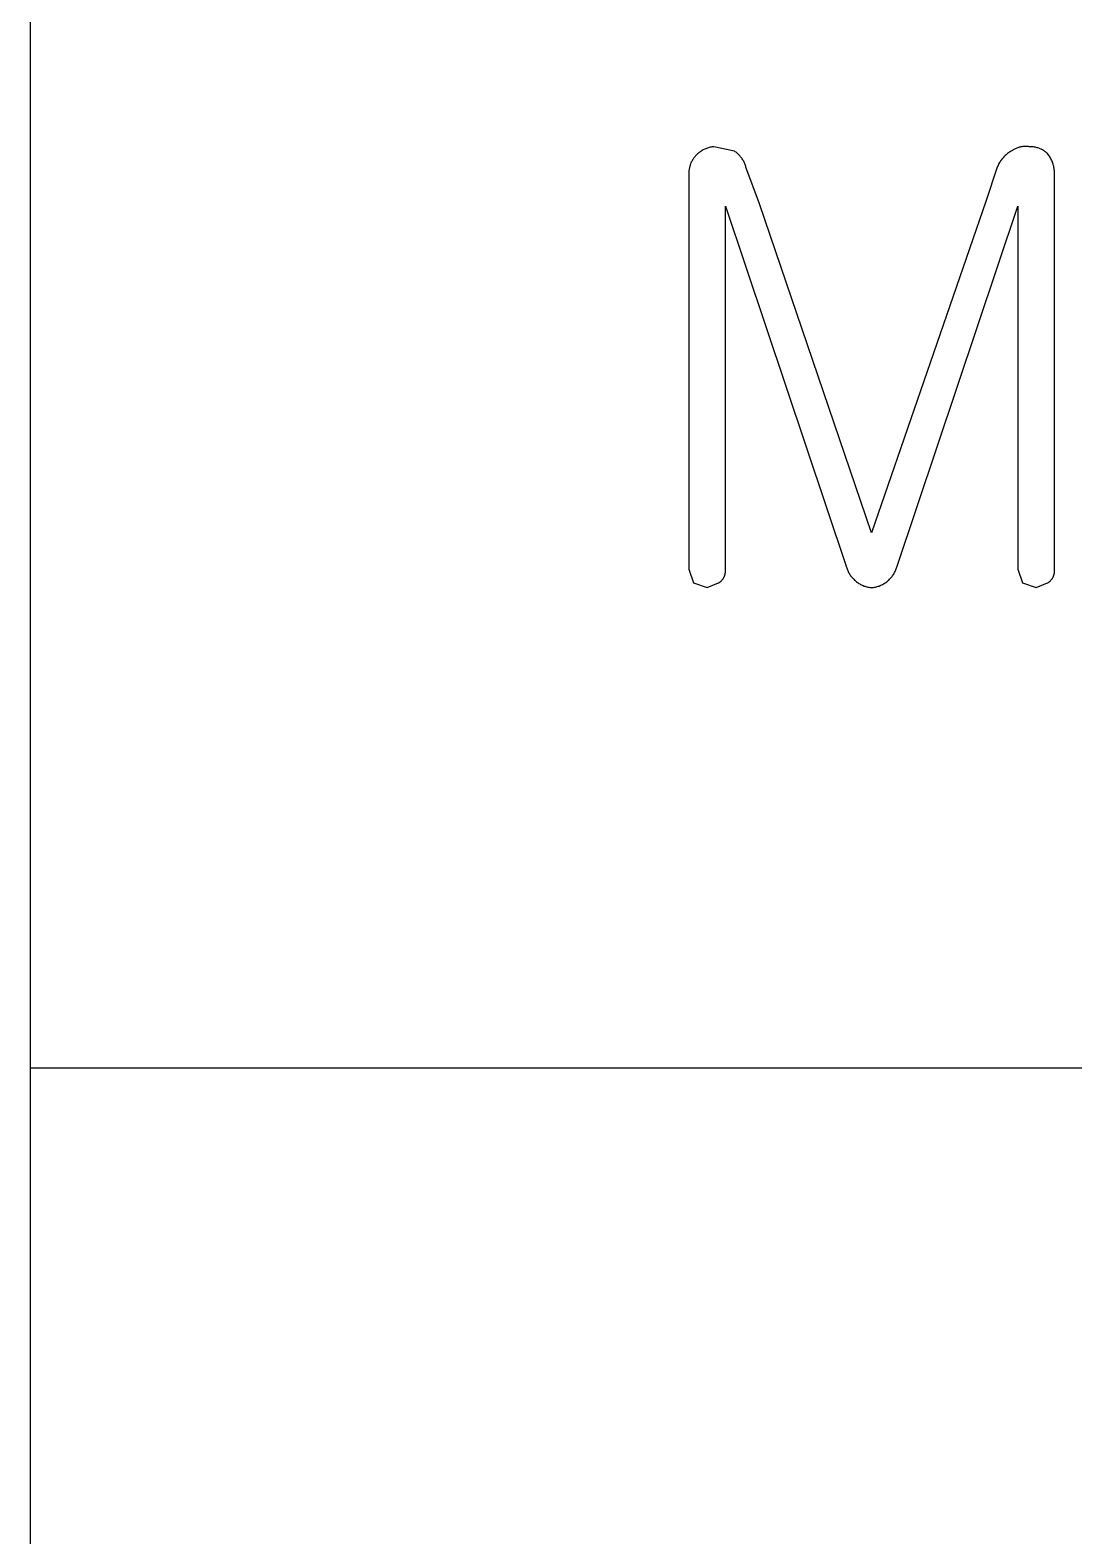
# Model space of a CAD drawing. Header units: millimetres. Extents: x 3033 to 5773, y 123 to 1487.
# Drawn here: x 3984.36 to 4007.91, y 224.78 to 258.76 of the extents above; entities that cross this region are included whole.
import ezdxf

# ---------------------------------------------------------------- set-up
doc = ezdxf.new("R2010")
doc.units = ezdxf.units.MM
doc.header["$MEASUREMENT"] = 0
doc.layers.add('____', color=5, linetype='Continuous')
doc.layers.add('TEX', color=70, linetype='Continuous')

msp = doc.modelspace()

# ---------------------------------------------------------------- linework, layer by layer
at = {"layer": '____'}
msp.add_line((3984.363, 385.348), (3984.363, 122.848), dxfattribs=at)
at = {"layer": 'TEX'}
for p, q in [((3999.326, 255.864), (3999.315, 255.847)), ((3999.337, 255.879), (3999.326, 255.864)), ((3999.349, 255.895), (3999.337, 255.879)), ((3999.362, 255.91), (3999.349, 255.895)), ((3999.375, 255.925), (3999.362, 255.91)), ((3999.389, 255.94), (3999.375, 255.925)), ((3999.405, 255.955), (3999.389, 255.94)), ((3999.42, 255.97), (3999.405, 255.955)), ((3999.437, 255.984), (3999.42, 255.97)), ((3999.453, 255.998), (3999.437, 255.984)), ((3999.47, 256.011), (3999.453, 255.998)), ((3999.488, 256.023), (3999.47, 256.011)), ((3999.506, 256.035), (3999.488, 256.023)), ((3999.524, 256.046), (3999.506, 256.035)), ((3999.543, 256.057), (3999.524, 256.046)), ((3999.562, 256.066), (3999.543, 256.057)), ((3999.581, 256.076), (3999.562, 256.066)), ((3999.601, 256.084), (3999.581, 256.076)), ((3999.621, 256.092), (3999.601, 256.084)), ((3999.641, 256.1), (3999.621, 256.092)), ((3999.661, 256.106), (3999.641, 256.1)), ((3999.682, 256.112), (3999.661, 256.106)), ((3999.703, 256.117), (3999.682, 256.112)), ((3999.724, 256.122), (3999.703, 256.117)), ((3999.745, 256.125), (3999.724, 256.122)), ((3999.766, 256.129), (3999.745, 256.125)), ((3999.787, 256.131), (3999.766, 256.129)), ((4000.251, 256.028), (3999.787, 256.131)), ((4000.268, 256.016), (4000.251, 256.028)), ((4000.285, 256.004), (4000.268, 256.016)), ((4000.301, 255.992), (4000.285, 256.004)), ((4000.317, 255.979), (4000.301, 255.992)), ((4000.333, 255.965), (4000.317, 255.979)), ((4000.348, 255.951), (4000.333, 255.965)), ((4000.362, 255.936), (4000.348, 255.951)), ((4000.376, 255.921), (4000.362, 255.936)), ((4000.39, 255.905), (4000.376, 255.921)), ((4000.402, 255.889), (4000.39, 255.905)), ((4000.415, 255.872), (4000.402, 255.889)), ((4000.426, 255.855), (4000.415, 255.872)), ((4006.294, 255.866), (4006.28, 255.848)), ((4006.309, 255.883), (4006.294, 255.866)), ((4006.325, 255.9), (4006.309, 255.883)), ((4006.341, 255.917), (4006.325, 255.9)), ((4006.358, 255.933), (4006.341, 255.917)), ((4006.375, 255.948), (4006.358, 255.933)), ((4006.393, 255.963), (4006.375, 255.948)), ((4006.411, 255.977), (4006.393, 255.963)), ((4006.43, 255.991), (4006.411, 255.977)), ((4006.449, 256.004), (4006.43, 255.991)), ((4006.468, 256.016), (4006.449, 256.004)), ((4006.488, 256.028), (4006.468, 256.016)), ((4006.504, 256.039), (4006.488, 256.028)), ((4006.519, 256.049), (4006.504, 256.039)), ((4006.536, 256.059), (4006.519, 256.049)), ((4006.552, 256.069), (4006.536, 256.059)), ((4006.569, 256.077), (4006.552, 256.069)), ((4006.586, 256.086), (4006.569, 256.077)), ((4006.603, 256.093), (4006.586, 256.086)), ((4006.621, 256.1), (4006.603, 256.093)), ((4006.639, 256.107), (4006.621, 256.1)), ((4006.657, 256.113), (4006.639, 256.107)), ((4006.675, 256.118), (4006.657, 256.113)), ((4006.693, 256.123), (4006.675, 256.118)), ((4006.712, 256.127), (4006.693, 256.123)), ((4006.731, 256.13), (4006.712, 256.127)), ((4006.749, 256.133), (4006.731, 256.13)), ((4006.768, 256.135), (4006.749, 256.133)), ((4006.787, 256.136), (4006.768, 256.135)), ((4006.806, 256.137), (4006.787, 256.136)), ((4006.825, 256.137), (4006.806, 256.137)), ((4006.844, 256.136), (4006.825, 256.137)), ((4006.863, 256.135), (4006.844, 256.136)), ((4006.882, 256.133), (4006.863, 256.135)), ((4006.901, 256.131), (4006.882, 256.133)), ((4006.92, 256.131), (4006.901, 256.131)), ((4006.94, 256.131), (4006.92, 256.131)), ((4006.959, 256.13), (4006.94, 256.131)), ((4006.979, 256.128), (4006.959, 256.13)), ((4006.998, 256.125), (4006.979, 256.128)), ((4007.018, 256.122), (4006.998, 256.125)), ((4007.037, 256.119), (4007.018, 256.122)), ((4007.056, 256.114), (4007.037, 256.119)), ((4007.075, 256.109), (4007.056, 256.114)), ((4007.094, 256.103), (4007.075, 256.109)), ((4007.113, 256.097), (4007.094, 256.103)), ((4007.131, 256.09), (4007.113, 256.097)), ((4007.149, 256.083), (4007.131, 256.09)), ((4007.167, 256.075), (4007.149, 256.083)), ((4007.185, 256.066), (4007.167, 256.075)), ((4007.202, 256.057), (4007.185, 256.066)), ((4007.219, 256.047), (4007.202, 256.057)), ((4007.236, 256.036), (4007.219, 256.047)), ((4007.252, 256.025), (4007.236, 256.036)), ((4007.268, 256.014), (4007.252, 256.025)), ((4007.283, 256.002), (4007.268, 256.014)), ((4007.298, 255.989), (4007.283, 256.002)), ((4007.313, 255.976), (4007.298, 255.989)), ((4007.328, 255.956), (4007.313, 255.976)), ((4007.342, 255.936), (4007.328, 255.956)), ((4007.356, 255.915), (4007.342, 255.936)), ((4007.369, 255.894), (4007.356, 255.915)), ((4007.381, 255.872), (4007.369, 255.894)), ((4007.393, 255.85), (4007.381, 255.872)), ((3999.222, 255.571), (3999.22, 255.552)), ((3999.22, 255.552), (3999.22, 255.532)), ((3999.22, 255.532), (3999.22, 255.512)), ((3999.223, 255.591), (3999.222, 255.571)), ((3999.226, 255.61), (3999.223, 255.591)), ((3999.229, 255.63), (3999.226, 255.61)), ((3999.233, 255.649), (3999.229, 255.63)), ((3999.237, 255.668), (3999.233, 255.649)), ((3999.242, 255.687), (3999.237, 255.668)), ((3999.248, 255.706), (3999.242, 255.687)), ((3999.254, 255.724), (3999.248, 255.706)), ((3999.261, 255.743), (3999.254, 255.724)), ((3999.268, 255.761), (3999.261, 255.743)), ((3999.276, 255.779), (3999.268, 255.761)), ((3999.285, 255.796), (3999.276, 255.779)), ((3999.294, 255.814), (3999.285, 255.796)), ((3999.304, 255.831), (3999.294, 255.814)), ((3999.315, 255.847), (3999.304, 255.831)), ((4000.438, 255.838), (4000.426, 255.855)), ((4000.448, 255.82), (4000.438, 255.838)), ((4000.458, 255.802), (4000.448, 255.82)), ((4000.467, 255.783), (4000.458, 255.802)), ((4000.476, 255.765), (4000.467, 255.783)), ((4000.484, 255.746), (4000.476, 255.765)), ((4000.491, 255.726), (4000.484, 255.746)), ((4000.498, 255.707), (4000.491, 255.726)), ((4000.504, 255.687), (4000.498, 255.707)), ((4000.509, 255.667), (4000.504, 255.687)), ((4000.818, 254.842), (4000.509, 255.667)), ((4006.179, 255.667), (4005.921, 254.894)), ((4006.187, 255.688), (4006.179, 255.667)), ((4006.197, 255.71), (4006.187, 255.688)), ((4006.206, 255.731), (4006.197, 255.71)), ((4006.217, 255.751), (4006.206, 255.731)), ((4006.228, 255.771), (4006.217, 255.751)), ((4006.24, 255.791), (4006.228, 255.771)), ((4006.253, 255.81), (4006.24, 255.791)), ((4006.266, 255.829), (4006.253, 255.81)), ((4006.28, 255.848), (4006.266, 255.829)), ((4007.404, 255.827), (4007.393, 255.85)), ((4007.413, 255.805), (4007.404, 255.827)), ((4007.423, 255.781), (4007.413, 255.805)), ((4007.431, 255.758), (4007.423, 255.781)), ((4007.438, 255.734), (4007.431, 255.758)), ((4007.445, 255.71), (4007.438, 255.734)), ((4007.451, 255.686), (4007.445, 255.71)), ((4007.456, 255.661), (4007.451, 255.686)), ((4007.46, 255.637), (4007.456, 255.661)), ((4007.463, 255.612), (4007.46, 255.637)), ((4007.466, 255.587), (4007.463, 255.612)), ((4007.467, 255.562), (4007.466, 255.587)), ((4007.468, 255.537), (4007.467, 255.562)), ((4007.468, 255.512), (4007.468, 255.537)), ((3999.22, 255.512), (3999.22, 246.595)), ((4007.468, 246.595), (4007.468, 255.512)), ((4003.344, 247.42), (4000.818, 254.842)), ((4005.921, 254.894), (4003.344, 247.42)), ((4000.045, 246.595), (4000.045, 254.791)), ((4000.045, 254.791), (4002.777, 246.646)), ((4003.911, 246.646), (4006.643, 254.791)), ((4006.643, 254.791), (4006.643, 246.595)), ((3999.22, 246.595), (3999.323, 246.286)), ((3999.958, 246.338), (3999.966, 246.346)), ((3999.966, 246.346), (3999.973, 246.354)), ((3999.973, 246.354), (3999.98, 246.362)), ((3999.98, 246.362), (3999.986, 246.371)), ((3999.986, 246.371), (3999.993, 246.38)), ((3999.993, 246.38), (3999.998, 246.389)), ((3999.998, 246.389), (4000.004, 246.398)), ((4000.004, 246.398), (4000.009, 246.407)), ((4000.009, 246.407), (4000.014, 246.417)), ((4000.014, 246.417), (4000.019, 246.426)), ((4000.019, 246.426), (4000.023, 246.436)), ((4000.023, 246.436), (4000.027, 246.446)), ((4000.027, 246.446), (4000.031, 246.457)), ((4000.031, 246.457), (4000.034, 246.467)), ((4000.034, 246.467), (4000.037, 246.477)), ((4000.037, 246.477), (4000.04, 246.488)), ((4000.04, 246.488), (4000.042, 246.498)), ((4000.042, 246.498), (4000.044, 246.509)), ((4000.044, 246.509), (4000.045, 246.52)), ((4000.046, 246.584), (4000.045, 246.595)), ((4000.045, 246.52), (4000.046, 246.53)), ((4000.047, 246.573), (4000.046, 246.584)), ((4000.046, 246.53), (4000.047, 246.541)), ((4000.047, 246.563), (4000.047, 246.573)), ((4000.047, 246.552), (4000.047, 246.563)), ((4000.047, 246.541), (4000.047, 246.552)), ((4002.777, 246.646), (4002.783, 246.626)), ((4002.783, 246.626), (4002.79, 246.605)), ((4002.79, 246.605), (4002.798, 246.585)), ((4002.798, 246.585), (4002.806, 246.565)), ((4002.806, 246.565), (4002.815, 246.545)), ((4002.815, 246.545), (4002.824, 246.526)), ((4002.824, 246.526), (4002.835, 246.506)), ((4002.835, 246.506), (4002.846, 246.488)), ((4002.846, 246.488), (4002.857, 246.469)), ((4002.857, 246.469), (4002.869, 246.451)), ((4002.869, 246.451), (4002.882, 246.434)), ((4002.882, 246.434), (4002.895, 246.417)), ((4002.895, 246.417), (4002.909, 246.4)), ((4002.909, 246.4), (4002.924, 246.384)), ((4002.924, 246.384), (4002.939, 246.369)), ((4002.939, 246.369), (4002.954, 246.353)), ((4002.954, 246.353), (4002.971, 246.339)), ((4003.717, 246.339), (4003.733, 246.353)), ((4003.733, 246.353), (4003.749, 246.369)), ((4003.749, 246.369), (4003.764, 246.384)), ((4003.764, 246.384), (4003.778, 246.4)), ((4003.778, 246.4), (4003.792, 246.417)), ((4003.792, 246.417), (4003.806, 246.434)), ((4003.806, 246.434), (4003.818, 246.451)), ((4003.818, 246.451), (4003.831, 246.469)), ((4003.831, 246.469), (4003.842, 246.488)), ((4003.842, 246.488), (4003.853, 246.506)), ((4003.853, 246.506), (4003.863, 246.526)), ((4003.863, 246.526), (4003.873, 246.545)), ((4003.873, 246.545), (4003.882, 246.565)), ((4003.882, 246.565), (4003.89, 246.585)), ((4003.89, 246.585), (4003.898, 246.605)), ((4003.898, 246.605), (4003.905, 246.626)), ((4003.905, 246.626), (4003.911, 246.646)), ((4006.643, 246.595), (4006.746, 246.286)), ((4007.381, 246.338), (4007.388, 246.346)), ((4007.388, 246.346), (4007.396, 246.354)), ((4007.396, 246.354), (4007.402, 246.362)), ((4007.402, 246.362), (4007.409, 246.371)), ((4007.409, 246.371), (4007.415, 246.38)), ((4007.415, 246.38), (4007.421, 246.389)), ((4007.421, 246.389), (4007.427, 246.398)), ((4007.427, 246.398), (4007.432, 246.407)), ((4007.432, 246.407), (4007.437, 246.417)), ((4007.437, 246.417), (4007.442, 246.426)), ((4007.442, 246.426), (4007.446, 246.436)), ((4007.446, 246.436), (4007.45, 246.446)), ((4007.45, 246.446), (4007.454, 246.457)), ((4007.454, 246.457), (4007.457, 246.467)), ((4007.457, 246.467), (4007.46, 246.477)), ((4007.46, 246.477), (4007.462, 246.488)), ((4007.462, 246.488), (4007.465, 246.498)), ((4007.465, 246.498), (4007.466, 246.509)), ((4007.466, 246.509), (4007.468, 246.52)), ((4007.469, 246.584), (4007.468, 246.595)), ((4007.468, 246.52), (4007.469, 246.53)), ((4007.47, 246.573), (4007.469, 246.584)), ((4007.469, 246.53), (4007.47, 246.541)), ((4007.47, 246.563), (4007.47, 246.573)), ((4007.47, 246.552), (4007.47, 246.563)), ((4007.47, 246.541), (4007.47, 246.552)), ((3999.323, 246.286), (3999.633, 246.182)), ((3999.633, 246.182), (3999.89, 246.286)), ((3999.89, 246.286), (3999.9, 246.291)), ((3999.9, 246.291), (3999.909, 246.297)), ((3999.909, 246.297), (3999.917, 246.303)), ((3999.917, 246.303), (3999.926, 246.309)), ((3999.926, 246.309), (3999.935, 246.316)), ((3999.935, 246.316), (3999.943, 246.323)), ((3999.943, 246.323), (3999.951, 246.331)), ((3999.951, 246.331), (3999.958, 246.338)), ((4002.971, 246.339), (4002.987, 246.325)), ((4002.987, 246.325), (4003.004, 246.311)), ((4003.004, 246.311), (4003.022, 246.299)), ((4003.022, 246.299), (4003.039, 246.286)), ((4003.039, 246.286), (4003.058, 246.275)), ((4003.058, 246.275), (4003.076, 246.264)), ((4003.076, 246.264), (4003.095, 246.253)), ((4003.095, 246.253), (4003.115, 246.244)), ((4003.115, 246.244), (4003.134, 246.235)), ((4003.134, 246.235), (4003.154, 246.226)), ((4003.154, 246.226), (4003.175, 246.218)), ((4003.175, 246.218), (4003.195, 246.211)), ((4003.195, 246.211), (4003.216, 246.205)), ((4003.216, 246.205), (4003.237, 246.2)), ((4003.237, 246.2), (4003.258, 246.195)), ((4003.258, 246.195), (4003.279, 246.191)), ((4003.279, 246.191), (4003.301, 246.187)), ((4003.301, 246.187), (4003.322, 246.184)), ((4003.322, 246.184), (4003.344, 246.182)), ((4003.344, 246.182), (4003.365, 246.184)), ((4003.365, 246.184), (4003.387, 246.187)), ((4003.387, 246.187), (4003.408, 246.191)), ((4003.408, 246.191), (4003.43, 246.195)), ((4003.43, 246.195), (4003.451, 246.2)), ((4003.451, 246.2), (4003.472, 246.205)), ((4003.472, 246.205), (4003.492, 246.211)), ((4003.492, 246.211), (4003.513, 246.218)), ((4003.513, 246.218), (4003.533, 246.226)), ((4003.533, 246.226), (4003.553, 246.235)), ((4003.553, 246.235), (4003.573, 246.244)), ((4003.573, 246.244), (4003.592, 246.253)), ((4003.592, 246.253), (4003.611, 246.264)), ((4003.611, 246.264), (4003.63, 246.275)), ((4003.63, 246.275), (4003.648, 246.286)), ((4003.648, 246.286), (4003.666, 246.299)), ((4003.666, 246.299), (4003.684, 246.311)), ((4003.684, 246.311), (4003.701, 246.325)), ((4003.701, 246.325), (4003.717, 246.339)), ((4006.746, 246.286), (4007.055, 246.182)), ((4007.055, 246.182), (4007.313, 246.286)), ((4007.313, 246.286), (4007.322, 246.291)), ((4007.322, 246.291), (4007.331, 246.297)), ((4007.331, 246.297), (4007.34, 246.303)), ((4007.34, 246.303), (4007.349, 246.309)), ((4007.349, 246.309), (4007.357, 246.316)), ((4007.357, 246.316), (4007.365, 246.323)), ((4007.365, 246.323), (4007.373, 246.331)), ((4007.373, 246.331), (4007.381, 246.338)), ((3984.363, 235.348), (4363.085, 235.348))]:
    msp.add_line(p, q, dxfattribs=at)

doc.saveas('drawing.dxf')
